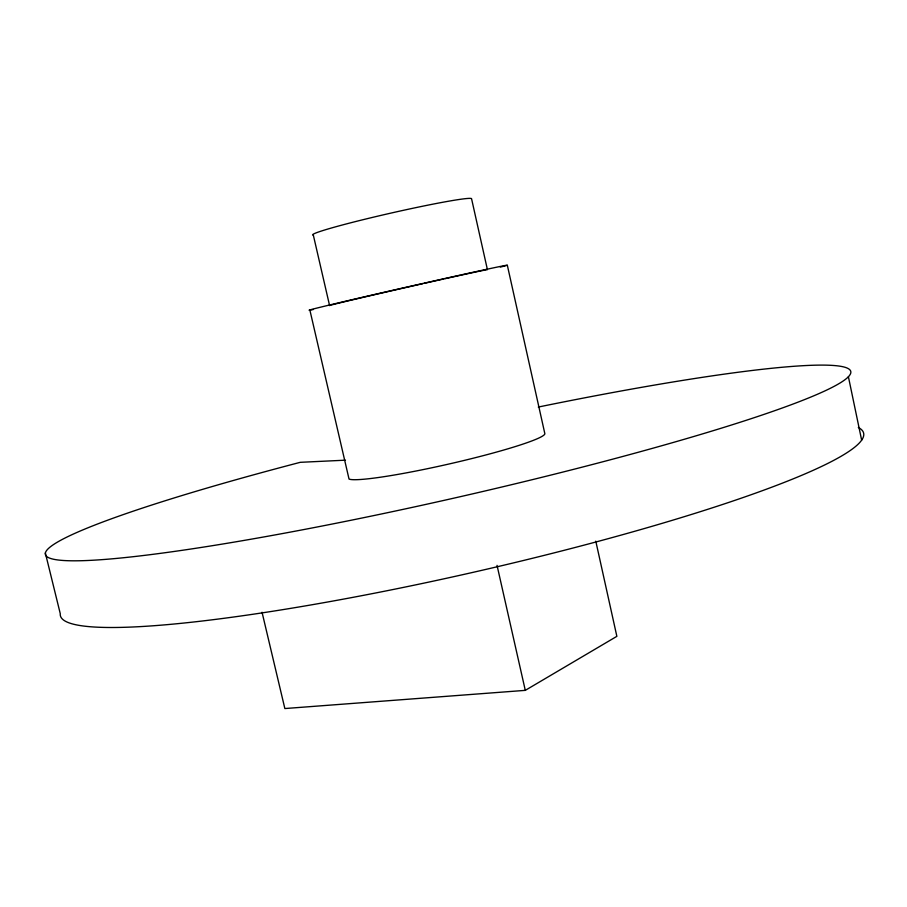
<?xml version="1.0" encoding="UTF-8"?>
<svg xmlns="http://www.w3.org/2000/svg" width="907" height="907" viewBox="0 0 907 907"><rect width="100%" height="100%" fill="white"/><g stroke="black" fill="none" stroke-linecap="round" stroke-linejoin="round"><path stroke-width="1.36" d="M262.044 612.259L284.855 708.548L525.289 690.363L616.862 636.34L595.786 541.162M345.465 460.178L300.274 462.321A412.968 35.6 -12.8 0 0 139.644 555.957A412.968 35.6 -12.8 0 0 791.63 404.567A412.968 35.6 -12.8 0 0 538.293 407.05M45.35 552.987L60.27 613.688A411.857 49.182 -12.8 0 0 492.603 567.839A411.857 49.182 -12.8 0 0 858.317 427.446M309.843 309.922L349.036 479.089A100.915 8.503 -12.8 0 0 453.149 463.046A100.915 8.503 -12.8 0 0 544.858 433.739L507.308 265.15M329.604 305.648L313.357 235.23A81.539 3.9 -12.8 0 1 384.749 214.517A81.539 3.9 -12.8 0 1 471.538 198.633L487.422 269.674A81.29 0.703 -12.8 0 0 461.096 275.15M497.036 565.367L525.289 690.363M848.396 376.711L861.65 440.156M330.341 305.262A81.29 0.703 -12.8 0 1 422.866 283.664M424.272 283.347A81.29 0.703 -12.8 0 1 443.319 279.084M444.793 278.755A81.29 0.703 -12.8 0 1 459.872 275.422M310.035 310.115A101.663 0.884 -12.8 0 1 420.111 284.084A101.663 0.884 -12.8 0 1 500.324 267.089M313.346 309.502A101.663 0.884 -12.8 0 1 310.874 309.967"/></g></svg>
